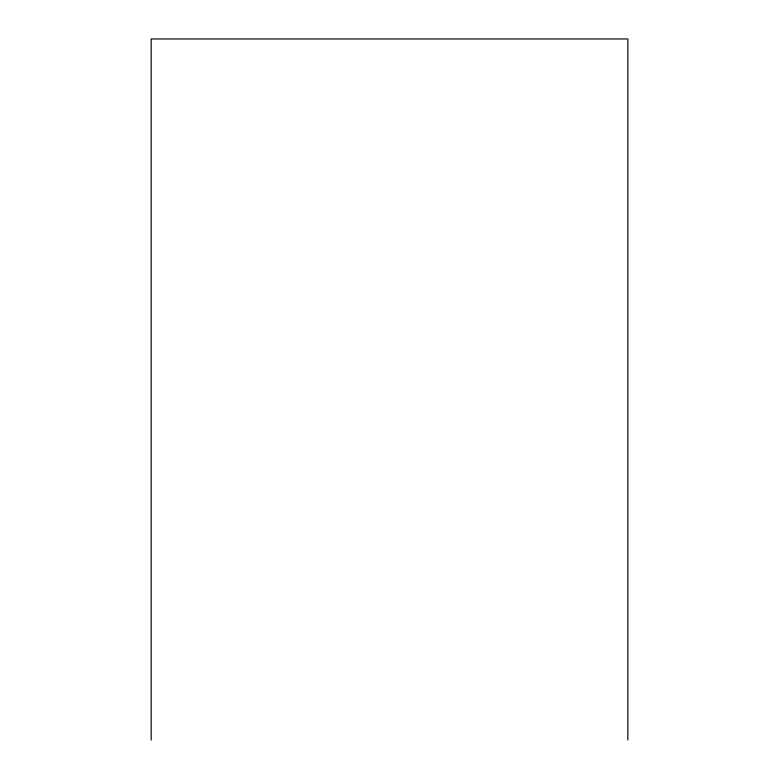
<?xml version="1.0" encoding="UTF-8"?>
<svg xmlns="http://www.w3.org/2000/svg" width="779" height="779" viewBox="0 0 779 779"><rect width="100%" height="100%" fill="white"/><g stroke="black" fill="none" stroke-linecap="round" stroke-linejoin="round"><path stroke-width="1.17" d="M627.845 740.05L627.845 38.95L151.155 38.95L151.155 740.05"/></g></svg>
